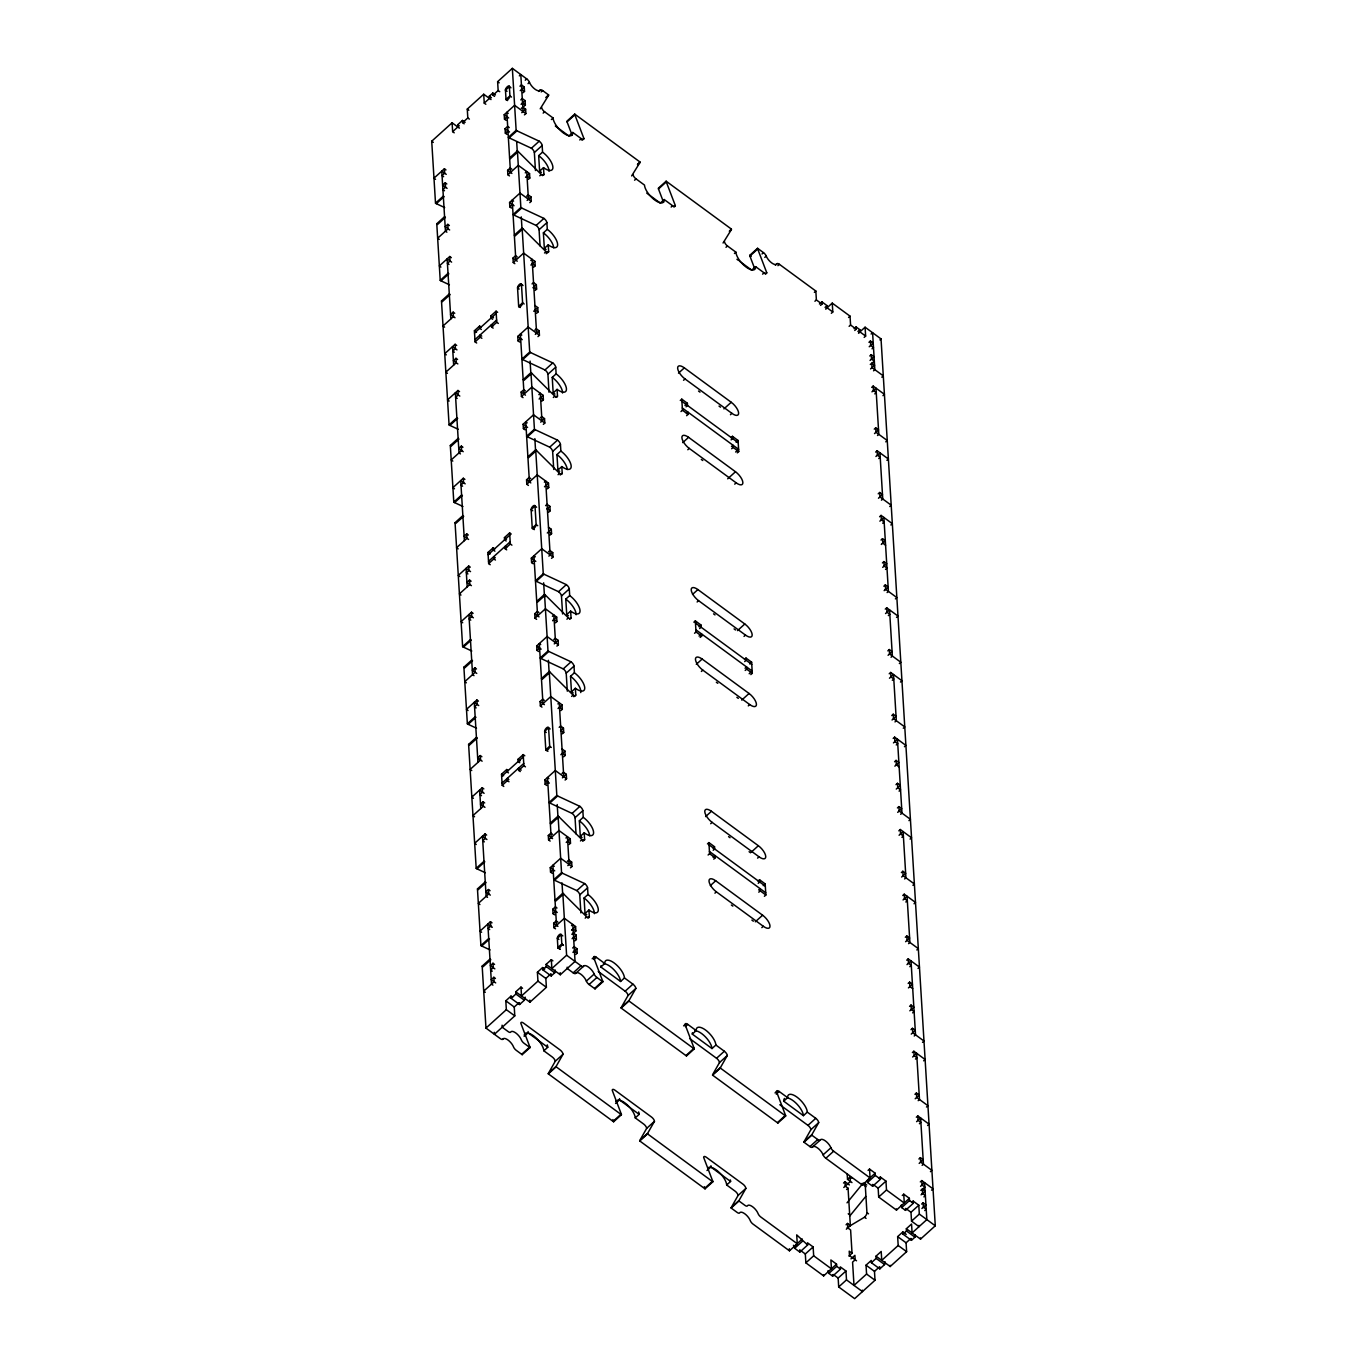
<?xml version="1.0" encoding="UTF-8"?>
<svg xmlns="http://www.w3.org/2000/svg" width="1367" height="1367" viewBox="0 0 1367 1367"><rect width="100%" height="100%" fill="white"/><g stroke="black" fill="none" stroke-linecap="round" stroke-linejoin="round"><path stroke-width="1.5" d="M540.221 108.83L548.509 95.485L546.082 97.689M631.639 175.933L639.927 162.57L637.5 164.775M723.058 243.018L731.345 229.673L729.397 231.433M563.05 1054.23L555.241 1061.288L548.406 1073.317L556.215 1066.26L563.05 1054.23A3.828 1.555 47.9 0 0 560.094 1049.959L523.51 1023.097A3.828 1.555 47.9 0 0 520.827 1023.251L529.849 1046.917A3.845 1.555 47.9 0 1 530.003 1047.635L522.194 1054.692L516.265 1050.334A3.828 1.555 47.9 0 1 513.514 1046.9A7.672 3.11 47.9 0 0 508.028 1040.048A7.672 3.11 47.9 0 0 502.902 1039.108M635.877 988.426L628.068 995.484L621.233 1007.513L629.042 1000.456L635.877 988.426A3.828 1.555 47.9 0 0 632.921 984.155L624.48 977.952A13.414 5.434 47.9 0 0 614.159 962.966A13.414 5.434 47.9 0 0 604.778 963.496L600.882 967.016L620.584 981.472L624.48 977.952M654.468 1121.316L646.659 1128.373L639.824 1140.403L647.633 1133.346L654.468 1121.316A3.828 1.555 47.9 0 0 651.512 1117.044L614.928 1090.182A3.828 1.555 47.9 0 0 612.245 1090.336L621.267 1114.002A3.845 1.555 47.9 0 1 621.421 1114.72L613.612 1121.777L548.321 1073.864A3.828 1.555 47.9 0 1 548.338 1073.522M727.295 1055.512L719.486 1062.569L712.651 1074.599L720.46 1067.542L727.295 1055.512A3.828 1.555 47.9 0 0 724.339 1051.24L715.898 1045.037A13.414 5.434 47.9 0 0 705.577 1030.052A13.414 5.434 47.9 0 0 696.196 1030.581L692.3 1034.101L712.002 1048.557L715.898 1045.037M745.886 1188.419L738.077 1195.459L731.242 1207.488L739.051 1200.431L745.886 1188.419A3.828 1.555 47.9 0 0 742.93 1184.13L706.346 1157.285A3.828 1.555 47.9 0 0 703.663 1157.439L712.685 1181.088A3.845 1.555 47.9 0 1 712.839 1181.806L705.03 1188.863L639.739 1140.949A3.828 1.555 47.9 0 1 639.756 1140.608M818.713 1122.597L810.904 1129.655L804.069 1141.684L811.878 1134.627L818.713 1122.597A3.828 1.555 47.9 0 0 815.757 1118.326L807.316 1112.123A13.414 5.434 47.9 0 0 796.995 1097.137A13.414 5.434 47.9 0 0 787.614 1097.667L783.718 1101.187L803.42 1115.66L807.316 1112.123M847.027 1202.84L862.44 1183.976A3.828 1.589 -53.7 0 1 865.174 1183.839L866.763 1185.001M849.591 1216.1A3.828 1.589 -53.7 0 0 850.325 1215.331L865.738 1196.467M444.668 207.562L436.312 203.666A3.845 1.555 47.9 0 1 435.509 203.17L431.716 141.211L452.101 122.791L458.423 127.439M469.394 119.117L467.804 117.955L467.275 109.087L483.713 94.238L491.026 99.569M499.741 91.692L498.152 90.53L497.622 81.661L512.352 68.35L526.739 78.91A3.845 1.555 47.9 0 1 529.473 82.328A7.672 3.11 47.9 0 0 534.975 89.18A7.672 3.11 47.9 0 0 540.102 90.119A3.828 1.555 47.9 0 1 542.648 90.581L548.594 94.938A3.845 1.555 47.9 0 1 548.577 95.28M459.432 128.122L457.842 126.96L457.706 124.739L462.473 120.433L465.122 122.381M485.832 104.268L484.243 103.106L489.454 98.407L489.318 96.186L492.821 93.024L495.452 94.955M454.22 132.821L452.648 131.659L457.842 126.96M464.199 123.816L462.61 122.654L467.804 117.955M494.546 96.391L492.957 95.229L498.152 90.53M519.34 75.868L520.793 74.553L523.065 111.496M505.465 90.188L509.361 86.651M525.27 80.226L526.739 78.91M519.973 86.206L521.425 84.891L524.245 86.958L524.518 91.401L523.048 92.717M520.246 90.649L524.245 86.958M528.021 83.643L529.473 82.328M445.967 169.918L444.395 168.756L433.988 178.154L435.56 179.316M506.063 120.296L504.491 119.134L504.218 114.708L514.624 105.31L525.868 113.564L524.415 114.879M520.81 99.894L522.262 98.561L525.082 100.628L525.355 105.071L523.886 106.387M504.491 119.134L507.089 116.793M521.083 104.319L525.082 100.628M538.632 91.435L540.102 90.119M521.323 108.386L522.792 107.07L525.612 109.138L525.868 113.564M541.195 91.914L542.648 90.581M521.767 112.675L525.612 109.138M446.821 183.964L445.249 182.802L442.652 185.143L447.094 188.39M506.918 134.342L505.346 133.18L505.072 128.754L507.67 126.396L509.259 127.558M505.346 133.18L507.943 130.839M546.151 97.142L548.594 94.938M435.509 203.17L443.318 196.13A3.845 1.555 47.9 0 0 444.121 196.626L436.312 203.666M512.352 68.35L516.145 130.326L508.336 137.366A3.828 1.555 47.9 0 0 509.139 137.862L531.404 148.251A3.828 1.555 47.9 0 1 534.36 152.523L535.454 170.533M509.139 137.862L516.948 130.822L539.213 141.194A3.828 1.555 47.9 0 1 542.169 145.483L542.562 152.13A13.414 5.434 47.9 0 1 552.9 167.116A13.414 5.434 47.9 0 1 543.519 167.645L539.623 171.165A13.414 5.434 47.9 0 0 541.4 172.362M543.16 113.119L544.63 111.804L553.071 117.989A13.414 5.434 47.9 0 0 563.392 132.975A13.414 5.434 47.9 0 0 572.773 132.445L581.214 138.648A3.828 1.555 47.9 0 0 583.897 138.494L574.875 114.828A3.828 1.555 47.9 0 1 574.721 114.11L566.912 121.167A3.828 1.555 47.9 0 0 567.066 121.885L572.141 135.196M551.362 119.527L553.071 117.989M436.774 223.761L444.565 216.704A3.828 1.555 47.9 0 1 445.386 217.387L437.577 224.444A3.828 1.555 47.9 0 0 436.774 223.761L440.225 280.372A3.845 1.555 47.9 0 0 441.028 280.867L449.384 284.763M518.213 151.583A3.845 1.555 47.9 0 0 517.409 150.9L509.601 157.957A3.845 1.555 47.9 0 1 510.421 158.64L518.213 151.583L541.247 174.446A3.828 1.555 47.9 0 0 543.929 174.292L543.519 167.645M531.404 148.251L539.213 141.194M449.367 225.538L447.795 224.376L445.181 226.717L449.64 229.964M509.464 175.916L507.892 174.754L507.618 170.328L510.216 167.97L511.805 169.132M507.892 174.754L518.298 165.356L529.542 173.609L529.815 178.052L528.363 179.367M567.066 121.885L574.875 114.828M534.36 152.523L542.169 145.483M539.623 171.165L538.666 155.65L542.562 152.13M525.27 172.874L526.739 171.541L528.431 199.257M572.773 132.445L568.877 135.982L555.327 126.037M525.543 177.3L529.542 173.609M451.332 257.68L449.76 256.518L439.354 265.916L440.926 267.078M511.429 208.057L509.857 206.895L509.583 202.47L519.99 193.072L531.25 201.325L529.781 202.658M539.777 175.779L541.247 174.446M579.745 139.964L581.214 138.648M542.46 175.625L543.929 174.292M581.949 140.254L583.897 138.494M509.857 206.895L512.454 204.554M526.688 196.147L528.158 194.832L530.977 196.899L531.25 201.325M527.132 200.436L530.977 196.899M440.225 280.372L448.034 273.332A3.845 1.555 47.9 0 0 448.837 273.827L441.028 280.867M517.409 150.9L520.861 207.511L513.069 214.568A3.828 1.555 47.9 0 0 513.872 215.063L536.137 225.435A3.828 1.555 47.9 0 1 539.076 229.724L540.068 245.94M513.872 215.063L521.664 208.023L543.929 218.395A3.828 1.555 47.9 0 1 546.885 222.667L547.296 229.331A13.414 5.434 47.9 0 1 557.616 244.317A13.414 5.434 47.9 0 1 548.235 244.847L544.339 248.367A13.414 5.434 47.9 0 0 546.117 249.563M441.49 300.962L449.299 293.905A3.828 1.555 47.9 0 1 450.102 294.589L442.31 301.646A3.828 1.555 47.9 0 0 441.49 300.962L449.077 424.898A3.845 1.555 47.9 0 0 449.88 425.393L458.218 429.289M522.946 228.785A3.845 1.555 47.9 0 0 522.126 228.101L514.317 235.158A3.845 1.555 47.9 0 1 515.137 235.842L522.946 228.785L545.963 251.648A3.828 1.555 47.9 0 0 548.645 251.494L548.235 244.847M536.137 225.435L543.929 218.395M539.076 229.724L546.885 222.667M454.733 313.299L453.16 312.137L450.546 314.495L455.006 317.742M514.829 263.677L513.257 262.515L512.984 258.09L515.581 255.732L517.17 256.893M544.339 248.367L543.383 232.851L547.296 229.331M513.257 262.515L523.664 253.117L534.907 261.387L535.18 265.813L533.728 267.129M530.806 260.482L532.105 259.32L536.616 333.223M637.569 164.228L640.012 162.024L574.721 114.11M530.909 265.078L534.907 261.387M544.51 252.98L545.963 251.648M546.202 253.698L548.645 251.494M634.578 180.205L636.048 178.889L644.489 185.075A13.414 5.434 47.9 0 0 654.81 200.078A13.414 5.434 47.9 0 0 664.191 199.531L672.632 205.734A3.828 1.555 47.9 0 0 675.315 205.58L666.293 181.931A3.828 1.555 47.9 0 1 666.139 181.196L658.33 188.253A3.828 1.555 47.9 0 0 658.484 188.971L663.559 202.282M456.698 345.458L455.126 344.296L444.719 353.694L446.308 354.856M476.673 343.014L475.084 341.853L474.4 330.763L479.612 326.064L481.184 327.226M492.598 319.263L491.009 318.101L490.873 315.88L496.084 311.18L497.656 312.342M474.554 332.967L496.238 313.385M532.053 283.909L533.523 282.593L536.342 284.661L536.616 289.103L535.146 290.419M474.964 339.614L496.648 320.032M532.925 287.754L536.342 284.661M457.569 359.487L455.98 358.325L453.383 360.683L457.842 363.93M475.084 341.853L480.278 337.153L480.142 334.932L481.731 336.094M493.145 328.131L491.556 326.969L496.751 322.27L496.084 311.18M658.484 188.971L666.293 181.931M533.728 311.266L537.744 307.575L534.924 305.507M536.548 313.333L538.017 312.001L537.744 307.575M664.191 199.531L660.295 203.068L646.745 193.123M459.534 391.645L457.945 390.484L447.539 399.882L449.128 401.044M519.631 342.023L518.042 340.861L517.768 336.419L528.175 327.021L539.435 335.291L537.966 336.607M518.042 340.861L520.639 338.503M534.89 330.113L536.342 328.781L539.162 330.848L539.435 335.291M671.163 207.049L672.632 205.734M673.846 206.913L675.315 205.58M535.317 334.402L539.162 330.848M449.077 424.898L456.868 417.841A3.845 1.555 47.9 0 0 457.672 418.353L449.88 425.393M522.126 228.101L529.712 352.037L521.904 359.094A3.828 1.555 47.9 0 0 522.707 359.589L544.972 369.961A3.828 1.555 47.9 0 1 547.928 374.25L549.021 392.261M522.707 359.589L530.516 352.532L552.781 362.921A3.828 1.555 47.9 0 1 555.72 367.193L556.13 373.857A13.414 5.434 47.9 0 1 566.451 388.843A13.414 5.434 47.9 0 1 557.087 389.373L553.174 392.893A13.414 5.434 47.9 0 0 554.968 394.089M450.324 445.488L458.133 438.431A3.828 1.555 47.9 0 1 458.953 439.115L451.144 446.172A3.828 1.555 47.9 0 0 450.324 445.488L453.793 502.099A3.845 1.555 47.9 0 0 454.596 502.595L462.952 506.491M531.78 373.311A3.845 1.555 47.9 0 0 530.96 372.627L523.168 379.684A3.845 1.555 47.9 0 1 523.971 380.368L531.78 373.311L554.814 396.174A3.828 1.555 47.9 0 0 557.48 396.02L557.087 389.373M544.972 369.961L552.781 362.921M462.935 447.265L461.345 446.103L458.748 448.444L463.208 451.691M523.031 397.643L521.442 396.481L521.169 392.039L523.783 389.698L525.355 390.859M521.442 396.481L531.848 387.083L543.109 395.336L543.383 399.779L541.913 401.095M547.928 374.25L555.72 367.193M553.174 392.893L552.234 377.377L556.13 373.857M538.837 394.602L540.29 393.269L541.981 420.985M539.111 399.027L543.109 395.336M729.482 230.886L731.43 229.109L666.139 181.196M464.9 479.407L463.31 478.245L452.904 487.643L454.493 488.805M524.996 429.785L523.407 428.623L523.134 424.197L533.54 414.799L544.801 423.052L543.348 424.368M553.345 397.489L554.814 396.174M556.027 397.353L557.48 396.02M523.407 428.623L526.022 426.282M725.997 247.29L727.466 245.975L735.907 252.177A13.414 5.434 47.9 0 0 746.228 267.163A13.414 5.434 47.9 0 0 755.609 266.633L764.05 272.819A3.828 1.555 47.9 0 0 766.733 272.665L757.711 249.016A3.828 1.555 47.9 0 1 757.557 248.298L749.748 255.339A3.828 1.555 47.9 0 0 749.902 256.056L754.413 267.898M540.255 417.875L541.725 416.559L544.527 418.61L544.801 423.052M540.683 422.164L544.527 418.61M453.793 502.099L461.602 495.042A3.845 1.555 47.9 0 0 462.405 495.538L454.596 502.595M530.96 372.627L534.429 429.238L526.62 436.295A3.828 1.555 47.9 0 0 527.423 436.791L549.688 447.163A3.828 1.555 47.9 0 1 552.644 451.452L553.738 469.462M527.423 436.791L535.232 429.734L557.497 440.123A3.828 1.555 47.9 0 1 560.453 444.395L560.846 451.042A13.414 5.434 47.9 0 1 571.184 466.044A13.414 5.434 47.9 0 1 561.803 466.574L557.907 470.094A13.414 5.434 47.9 0 0 559.684 471.273M734.438 253.493L735.907 252.177M455.057 522.672L462.849 515.632A3.828 1.555 47.9 0 1 463.669 516.316L455.86 523.356A3.828 1.555 47.9 0 0 455.057 522.672L462.627 646.625A3.845 1.555 47.9 0 0 463.43 647.121L471.786 651.017M536.496 450.512A3.845 1.555 47.9 0 0 535.693 449.828L527.884 456.868A3.845 1.555 47.9 0 1 528.704 457.552L536.496 450.512L559.53 473.375A3.828 1.555 47.9 0 0 562.213 473.221L561.803 466.574M749.902 256.056L757.711 249.016M762.034 253.972L763.487 252.639A3.845 1.555 47.9 0 1 766.238 256.073A7.672 3.11 47.9 0 0 771.723 262.925A7.672 3.11 47.9 0 0 776.849 263.865A3.828 1.555 47.9 0 1 779.412 264.327L815.843 291.051L816.372 299.937L822.011 304.055L820.542 305.388M549.688 447.163L557.497 440.123M764.768 257.389L766.238 256.073M751.953 269.931L755.609 266.633M552.644 451.452L560.453 444.395M468.3 535.027L466.711 533.865L464.114 536.206L468.573 539.452M528.397 485.405L526.808 484.243L526.551 479.8L529.149 477.459L530.721 478.621M557.907 470.094L556.95 454.579L560.846 451.042M526.808 484.243L537.214 474.845L548.475 483.098L548.748 487.541L547.278 488.856M762.581 274.152L764.05 272.819M765.264 273.998L766.733 272.665M775.379 265.181L776.849 263.865M777.943 265.659L779.412 264.327M544.356 482.209L545.655 481.03L550.183 554.951M544.476 486.789L548.475 483.098M558.061 474.691L559.53 473.375M560.265 474.981L562.213 473.221M678.493 373.14L684.337 367.86L731.242 402.274A9.586 3.879 47.9 0 1 738.624 412.988A9.586 3.879 47.9 0 1 731.926 413.364L730.456 414.697M470.265 567.168L468.676 566.006L458.287 575.404L459.859 576.566M490.223 564.742L488.651 563.58L487.968 552.49L493.162 547.791L494.751 548.953M506.166 540.99L504.577 539.828L504.44 537.607L509.635 532.908L511.224 534.07M488.122 554.694L509.788 535.112M683.551 380.265L685.021 378.949L731.926 413.364M545.621 505.636L547.09 504.32L549.893 506.388L550.166 510.814L548.714 512.147M488.532 561.341L510.199 541.759M546.971 509.02L549.893 506.388M471.119 581.214L469.547 580.052L466.933 582.41L471.393 585.657M488.651 563.58L493.846 558.881L493.709 556.659L495.298 557.821M506.696 549.859L505.124 548.697L510.318 543.998L509.635 532.908M680.305 400.48L681.774 399.147L687.396 403.282L687.533 405.503L686.08 406.819M684.97 405.486L687.396 403.282M680.988 411.57L682.458 410.237L681.774 399.147M547.296 532.993L551.294 529.302L548.492 527.235M814.373 292.384L815.843 291.051M550.115 535.044L551.567 533.728L551.294 529.302M686.49 413.483L687.943 412.15L688.079 414.372L686.61 415.688M814.92 301.253L816.372 299.937M473.085 613.356L471.512 612.211L461.106 621.609L462.695 622.771M533.181 563.751L531.609 562.589L531.336 558.146L541.742 548.748L553.003 557.001L551.533 558.334M531.609 562.589L534.207 560.231M819.431 304.038L821.875 301.834L827.035 305.627L827.172 307.848L832.793 311.984L831.324 313.299M548.44 551.824L549.91 550.508L552.729 552.576L553.003 557.001M548.885 556.113L552.729 552.576M825.087 307.387L827.035 305.627M826.403 308.395L832.247 303.115L850.035 316.153L850.582 325.021L856.203 329.157L854.751 330.472M825.702 309.164L827.172 307.848M682.731 442.618L688.592 437.337L735.497 471.752A9.586 3.879 47.9 0 1 742.862 482.466A9.586 3.879 47.9 0 1 736.181 482.841L734.711 484.157M723.929 408.887L731.242 402.274M462.627 646.625L470.436 639.568A3.845 1.555 47.9 0 0 471.239 640.064L463.43 647.121M535.693 449.828L543.263 573.764L535.471 580.821A3.828 1.555 47.9 0 0 536.274 581.317L558.539 591.689A3.828 1.555 47.9 0 1 561.478 595.978L562.589 613.988M536.274 581.317L544.066 574.26L566.331 584.632A3.828 1.555 47.9 0 1 569.287 588.921L569.697 595.568A13.414 5.434 47.9 0 1 580.018 610.553A13.414 5.434 47.9 0 1 570.637 611.1L566.741 614.62A13.414 5.434 47.9 0 0 568.518 615.799M687.806 449.743L689.276 448.427L736.181 482.841M848.565 317.486L850.035 316.153M463.891 667.199L471.7 660.158A3.828 1.555 47.9 0 1 472.504 660.842L464.712 667.882A3.828 1.555 47.9 0 0 463.891 667.199L467.36 723.827A3.845 1.555 47.9 0 0 468.163 724.322L476.502 728.201M545.348 595.038A3.845 1.555 47.9 0 0 544.527 594.355L536.718 601.395A3.845 1.555 47.9 0 1 537.539 602.078L545.348 595.038L568.364 617.901A3.828 1.555 47.9 0 0 571.047 617.747L570.637 611.1M849.112 326.354L850.582 325.021M558.539 591.689L566.331 584.632M476.485 668.976L474.913 667.814L472.316 670.172L476.758 673.418M536.599 619.354L535.01 618.192L534.736 613.766L537.334 611.408L538.923 612.57M730.969 437.645L732.439 436.329L738.06 440.464L738.744 451.554L737.274 452.87M731.106 439.866L732.575 438.551L732.439 436.329M854.119 328.695L856.067 326.935L859.86 329.72L859.997 331.942L865.636 336.077L864.166 337.393M535.01 618.192L545.416 608.793L556.677 617.064L556.933 621.489L555.48 622.822M561.478 595.978L569.287 588.921M857.912 331.48L859.86 329.72M736.112 442.225L738.06 440.464M731.516 446.513L732.968 445.198L733.105 447.419L738.744 451.554M859.228 332.489L865.089 327.209L881.032 338.913L935.284 1225.789L920.538 1239.117L906.355 1228.745L911.55 1224.046L912.097 1232.914L926.843 1219.603L924.57 1182.643L920.572 1186.334M858.544 333.258L859.997 331.942M731.653 448.735L733.105 447.419M566.741 614.62L565.784 599.105L569.697 595.568M552.388 616.312L553.857 614.996L555.549 642.712L554.25 643.891M735.634 452.016L738.607 449.333L682.321 408.015M553.259 620.14L556.677 617.064M552.661 620.755L554.131 619.422L556.933 621.489M871.121 334.026L872.59 332.711L874.846 369.671L873.547 370.833M868.951 342.314L870.403 340.998L873.223 343.066L869.224 346.757M478.467 701.134L476.878 699.972L466.472 709.37L468.061 710.532M538.564 651.512L536.975 650.35L536.701 645.908L547.108 636.509L558.368 644.78L556.899 646.095M566.912 619.217L568.364 617.901M569.578 619.063L571.047 617.747M879.938 339.905L881.032 338.913M536.975 650.35L539.572 647.992M727.688 478.809L735.497 471.752M872.026 348.807L873.496 347.491L870.676 345.424L870.403 340.998M553.823 639.602L555.275 638.269L558.095 640.337L558.368 644.78M869.788 355.984L871.24 354.668L874.06 356.736L870.061 360.427M555.173 642.986L558.095 640.337M467.36 723.827L475.152 716.769A3.845 1.555 47.9 0 0 475.955 717.265L468.163 724.322M544.527 594.355L547.996 650.965L540.187 658.005A3.828 1.555 47.9 0 0 540.99 658.518L563.255 668.89A3.828 1.555 47.9 0 1 566.211 673.162L567.305 691.189M540.99 658.518L548.799 651.461L571.064 661.833A3.828 1.555 47.9 0 1 574.003 666.122L574.413 672.769A13.414 5.434 47.9 0 1 584.734 687.755A13.414 5.434 47.9 0 1 575.37 688.284L571.457 691.822A13.414 5.434 47.9 0 0 573.251 693.001M870.301 364.493L871.77 363.161L874.572 365.228L870.574 368.919M872.864 362.494L874.333 361.161L871.514 359.094L871.24 354.668M468.608 744.4L476.417 737.343A3.828 1.555 47.9 0 1 477.237 738.026L469.428 745.083A3.828 1.555 47.9 0 0 468.608 744.4L476.194 868.335A3.845 1.555 47.9 0 0 476.998 868.848L485.336 872.727M550.064 672.222A3.845 1.555 47.9 0 0 549.244 671.539L541.452 678.596A3.845 1.555 47.9 0 1 542.255 679.279L550.064 672.222L573.098 695.102A3.828 1.555 47.9 0 0 575.763 694.949L575.37 688.284M881.835 377.189L883.287 375.857L872.043 367.603L871.77 363.161M871.702 387.391L873.171 386.075L884.432 394.345L882.962 395.661M563.255 668.89L571.064 661.833M871.975 391.833L875.974 388.143L878.81 434.33L877.511 435.509M874.795 393.901L876.247 392.568L873.445 390.518L873.171 386.075M566.211 673.162L574.003 666.122M481.868 756.737L480.278 755.575L477.681 757.933L482.124 761.18M541.964 707.132L540.375 705.97L540.102 701.527L542.699 699.186L544.288 700.348M571.457 691.822L570.517 676.289L574.413 672.769M540.375 705.97L550.781 696.555L562.042 704.825L562.315 709.251L560.846 710.584M557.924 703.937L559.223 702.758L563.751 776.661M558.026 708.516L562.042 704.825M571.628 696.418L573.098 695.102M573.815 696.709L575.763 694.949M874.265 429.153L875.717 427.837L878.537 429.904L874.521 433.595M692.539 594.423L697.905 589.587L744.81 624.001A9.586 3.879 47.9 0 1 752.175 634.715A9.586 3.879 47.9 0 1 745.493 635.091L744.024 636.407M483.833 788.896L482.243 787.734L471.837 797.132L473.426 798.294M503.791 786.452L502.202 785.29L501.518 774.218L506.73 769.518L508.319 770.68M519.716 762.701L518.144 761.539L518.008 759.334L523.202 754.618L524.791 755.78M501.689 776.405L523.356 756.822M697.119 601.993L698.571 600.66L745.493 635.091M559.188 727.364L560.641 726.048L563.46 728.098L563.734 732.541L562.264 733.857M502.082 783.069L523.766 763.47M560.538 730.747L563.46 728.098M484.687 802.942L483.098 801.78L480.5 804.121L484.96 807.367M502.202 785.29L507.413 780.591L507.277 778.387L508.849 779.549M520.263 771.569L518.674 770.407L523.886 765.708L523.202 754.618M885.782 441.849L887.251 440.533L875.991 432.262L875.717 427.837M875.666 452.067L877.118 450.751L888.379 459.004L886.91 460.32M875.922 456.493L879.938 452.802L882.757 499.006L881.442 500.185M693.872 622.19L695.342 620.874L700.963 625.009L701.1 627.231L699.631 628.547M878.742 458.56L880.211 457.244L877.392 455.177L877.118 450.751M699.015 626.769L700.963 625.009M694.556 633.28L696.008 631.964L695.342 620.874M560.863 754.704L564.861 751.013L562.042 748.945M563.665 756.771L565.135 755.455L564.861 751.013M699.067 636.082L701.51 633.878L701.647 636.099L700.177 637.415M486.652 835.083L485.063 833.921L474.657 843.319L476.246 844.481M546.749 785.461L545.16 784.299L544.903 779.873L555.292 770.475L566.553 778.729L565.101 780.061M545.16 784.299L547.774 781.958M562.008 773.551L563.477 772.235L566.28 774.303L566.553 778.729M562.435 777.84L566.28 774.303M878.212 493.829L879.682 492.496L882.484 494.564L879.562 497.212M878.485 498.254L879.955 496.939L879.682 492.496M696.299 664.345L702.142 659.048L749.065 693.479A9.586 3.879 47.9 0 1 756.429 704.176A9.586 3.879 47.9 0 1 749.731 704.569L748.279 705.885M737.497 630.614L744.81 624.001M476.194 868.335L484.003 861.295A3.845 1.555 47.9 0 0 484.789 861.791L476.998 868.848M549.244 671.539L556.83 795.491L549.021 802.532A3.828 1.555 47.9 0 0 549.824 803.027L572.09 813.416A3.828 1.555 47.9 0 1 575.046 817.688L576.037 833.904M549.824 803.027L557.633 795.987L579.898 806.359A3.828 1.555 47.9 0 1 582.838 810.648L583.248 817.295A13.414 5.434 47.9 0 1 593.586 832.281A13.414 5.434 47.9 0 1 584.205 832.811L580.309 836.348A13.414 5.434 47.9 0 0 582.086 837.527M701.374 671.47L702.826 670.138L749.731 704.569M889.746 506.525L891.199 505.192L879.955 496.939M879.613 516.743L881.083 515.41L892.343 523.681L890.874 524.996M879.887 521.169L883.885 517.478L888.413 591.381L887.115 592.56M477.459 888.926L485.251 881.869A3.828 1.555 47.9 0 1 486.071 882.552L478.262 889.609A3.828 1.555 47.9 0 0 477.459 888.926L480.911 945.537A3.845 1.555 47.9 0 0 481.714 946.032L490.07 949.928M558.898 816.748A3.845 1.555 47.9 0 0 558.095 816.065L550.286 823.122A3.845 1.555 47.9 0 1 551.089 823.805L558.898 816.748L581.932 839.611A3.828 1.555 47.9 0 0 584.615 839.475L584.205 832.811M882.706 523.236L884.159 521.921L881.356 519.853L881.083 515.41M572.09 813.416L579.898 806.359M490.052 890.703L488.463 889.541L485.866 891.882L490.326 895.129M550.149 841.081L548.577 839.919L548.304 835.493L550.901 833.135L552.49 834.297M744.537 659.372L745.989 658.057L751.628 662.175L752.294 673.265L750.842 674.597M744.673 661.594L746.126 660.261L745.989 658.057M548.577 839.919L558.966 830.521L570.227 838.774L570.5 843.217L569.031 844.533M881.032 540.016L882.501 538.701L885.32 540.768L882.381 543.4M575.046 817.688L582.838 810.648M881.305 544.459L882.774 543.126L882.501 538.701M745.066 668.241L746.536 666.925L746.672 669.147L752.294 673.265M749.68 663.952L751.628 662.175M745.203 670.462L746.672 669.147M580.309 836.348L579.352 820.815L583.248 817.295M565.955 838.039L567.425 836.724L569.116 864.44M749.184 673.743L752.158 671.043L695.871 629.743M566.228 842.465L570.227 838.774M882.433 562.931L883.902 561.598L886.722 563.665L882.706 567.356M492.017 922.845L490.445 921.683L480.039 931.098L481.611 932.26M552.114 873.24L550.542 872.078L550.269 867.635L560.675 858.237L571.919 866.49L570.466 867.823M580.462 840.944L581.932 839.611M582.65 841.235L584.615 839.475M490.445 921.683L490.702 926.125L488.104 928.466L489.694 929.628M550.542 872.078L553.139 869.72M885.526 569.424L886.995 568.108L884.176 566.041L883.902 561.598M741.734 700.092L749.065 693.479M567.373 861.313L568.843 859.997L571.662 862.064L571.919 866.49M567.818 865.601L571.662 862.064M480.911 945.537L488.72 938.497A3.845 1.555 47.9 0 0 489.523 938.992L481.714 946.032M558.095 816.065L561.547 872.693L553.755 879.733A3.828 1.555 47.9 0 0 554.541 880.228L576.823 890.618A3.828 1.555 47.9 0 1 579.762 894.889L580.872 912.9M554.541 880.228L562.35 873.188L584.615 883.56A3.828 1.555 47.9 0 1 587.571 887.849L587.981 894.496A13.414 5.434 47.9 0 1 598.302 909.482A13.414 5.434 47.9 0 1 588.921 910.012L585.025 913.532A13.414 5.434 47.9 0 0 586.802 914.728M883.868 586.204L885.32 584.888L888.14 586.956L885.218 589.604M884.141 590.647L885.594 589.314L885.32 584.888M482.175 966.127L489.984 959.07A3.828 1.555 47.9 0 1 490.787 959.754L482.978 966.811A3.828 1.555 47.9 0 0 482.175 966.127L485.968 1028.087L500.339 1038.647A3.845 1.555 47.9 0 0 502.902 1039.108M563.614 893.95A3.845 1.555 47.9 0 0 562.811 893.266L555.002 900.323A3.845 1.555 47.9 0 1 555.822 901.007L563.614 893.95L586.648 916.813A3.828 1.555 47.9 0 0 589.331 916.659L588.921 910.012M895.385 598.9L896.855 597.584L885.594 589.314M494.564 964.418L492.974 963.257L490.377 965.615L494.837 968.861M554.66 914.813L553.071 913.652L552.815 909.209L555.412 906.851L556.984 908.013M885.269 609.118L886.722 607.802L897.982 616.056L896.53 617.388M576.823 890.618L584.615 883.56M553.071 913.652L555.685 911.293L557.258 912.455M885.543 613.561L889.541 609.87L892.361 656.057L891.062 657.237M888.345 615.611L889.814 614.296L886.995 612.228L886.722 607.802M579.762 894.889L587.571 887.849M495.418 978.464L493.846 977.302L491.231 979.661L495.691 982.907M555.515 928.842L553.943 927.68L553.669 923.255L556.266 920.897L557.856 922.059M585.025 913.532L584.068 898.016L587.981 894.496M553.943 927.68L564.349 918.282L575.592 926.553L575.866 930.978L574.413 932.311M571.491 925.664L572.79 924.485L575.046 961.428L560.299 974.756L546.117 964.384L551.311 959.685L552.9 960.847M572.192 929.628L575.592 926.553M571.594 930.243L573.063 928.911L575.866 930.978M585.196 918.146L586.648 916.813M587.861 917.992L589.331 916.659M571.833 934.31L573.303 932.977L576.122 935.045L576.396 939.488L574.926 940.804M887.815 650.88L889.285 649.547L892.104 651.615L888.089 655.306M705.611 816.595L711.455 811.297L758.36 845.729A9.586 3.879 47.9 0 1 765.742 856.425A9.586 3.879 47.9 0 1 759.044 856.819L757.591 858.134M572.107 938.736L576.122 935.045M494.29 1032.256L494.41 1034.289L514.778 1015.886L506.337 1009.683L505.807 1000.815L511.002 996.116L512.591 997.278M511.002 996.116L511.138 998.337L519.58 1004.523L524.347 1000.217L515.906 994.031L515.769 991.81L520.981 987.111L522.553 988.273M515.769 991.81L529.952 1002.165L546.39 987.316L537.949 981.13L537.402 972.262L542.614 967.563L544.715 969.1M511.138 998.337L515.906 994.031M555.207 969.989L554.694 972.808L551.191 975.97L542.75 969.767L546.253 966.606L546.117 964.384M572.67 947.98L574.14 946.648L576.959 948.715L577.233 953.158L575.763 954.474M710.686 823.72L712.139 822.387L759.044 856.819M485.968 1028.087L506.337 1009.683M537.949 981.13L521.51 995.979L520.981 987.111M562.811 893.266L566.604 955.243L551.858 968.554L551.311 959.685M573.542 951.808L576.959 948.715M572.944 952.406L574.413 951.09L577.233 953.158M514.778 1015.886L514.248 1007.018L519.118 1002.609M525.184 997.124L524.347 1000.217M546.39 987.316L545.843 978.447L550.73 974.039M899.349 663.576L900.819 662.243L889.558 653.99L889.285 649.547M889.216 673.794L890.686 672.461L901.947 680.732L900.477 682.048M889.49 678.22L893.505 674.529L896.325 720.717L895.009 721.913M707.44 843.917L708.892 842.602L714.531 846.737L714.668 848.941L713.198 850.274M892.309 680.288L893.762 678.972L890.959 676.904L890.686 672.461M573.183 972.843L580.975 965.786A3.845 1.555 47.9 0 0 583.538 966.264A7.672 3.11 47.9 0 1 588.664 967.204A7.672 3.11 47.9 0 1 594.149 974.056A3.828 1.555 47.9 0 0 596.901 977.473L602.83 981.831L595.038 988.888L589.092 984.53A3.828 1.555 47.9 0 1 586.358 981.096A7.672 3.11 47.9 0 0 580.872 974.244A7.672 3.11 47.9 0 0 575.746 973.304A3.845 1.555 47.9 0 1 573.183 972.843L567.237 968.485L567.168 967.187M713.061 848.053L714.531 846.737M575.746 973.304L583.538 966.264M592.201 958.78L593.654 957.447A3.828 1.555 47.9 0 1 596.337 957.293L604.778 963.496M708.106 855.007L709.576 853.692L708.892 842.602M593.91 959.497L596.337 957.293M713.113 857.365L715.061 855.605L715.197 857.81L713.745 859.142M524.142 1036.357L528.055 1032.82A13.414 5.434 47.9 0 1 528.123 1031.538M586.358 981.096L594.149 974.056M589.092 984.53L596.901 977.473M891.78 715.539L893.232 714.223L896.051 716.291L892.053 719.982M529.849 1046.917L522.04 1053.957A3.845 1.555 47.9 0 1 522.194 1054.692M593.654 957.447L602.676 981.113L594.884 988.153A3.845 1.555 47.9 0 1 595.038 988.888M710.344 885.628L715.71 880.775L762.615 915.207A9.586 3.879 47.9 0 1 769.997 925.903A9.586 3.879 47.9 0 1 763.299 926.279L761.829 927.612M751.047 852.342L758.36 845.729M714.924 893.181L716.393 891.865L763.299 926.279M524.227 1035.058A13.414 5.434 47.9 0 1 534.429 1036.511A13.414 5.434 47.9 0 1 543.844 1050.813L547.757 1047.276A13.414 5.434 47.9 0 0 547.244 1044.866M903.297 728.235L904.766 726.919L893.505 718.666L893.232 714.223M893.181 738.453L894.633 737.138L905.894 745.391L904.441 746.724M893.454 742.896L897.453 739.205L901.981 813.109L900.665 814.288M896.256 744.964L897.726 743.631L894.907 741.563L894.633 737.138M598.216 971.441L625.129 991.195L632.921 984.155M758.087 881.1L759.556 879.767L765.178 883.902L765.862 894.992L764.392 896.308M758.224 883.321L759.693 881.988L759.556 879.767M548.321 1073.864L556.13 1066.807A3.828 1.555 47.9 0 1 556.147 1066.465M696.196 1030.581L687.755 1024.379A3.828 1.555 47.9 0 0 685.072 1024.532L694.094 1048.199A3.845 1.555 47.9 0 1 694.248 1048.916L686.456 1055.973L621.165 1008.06L628.957 1001.003A3.828 1.555 47.9 0 1 628.974 1000.661M894.599 761.744L896.068 760.411L898.871 762.478L894.872 766.169M758.634 889.968L760.103 888.635L760.24 890.857L765.862 894.992M763.23 885.662L765.178 883.902M758.77 892.19L760.24 890.857M896 784.658L897.47 783.325L900.272 785.393L896.274 789.084M899.093 791.151L900.545 789.836L897.743 787.768L897.47 783.325M755.302 921.802L762.615 915.207M897.418 807.931L898.888 806.615L901.707 808.666L897.692 812.357M908.952 820.627L910.422 819.311L899.161 811.041L898.888 806.615M898.82 830.846L900.289 829.513L911.55 837.783L910.08 839.099M683.62 1025.865L685.072 1024.532M685.328 1026.583L687.755 1024.379M899.093 835.271L903.109 831.58L905.928 877.785L904.629 878.947M901.912 837.339L903.382 836.023L900.563 833.955L900.289 829.513M615.56 1103.442L619.473 1099.905A13.414 5.434 47.9 0 1 619.541 1098.624M613.612 1121.777A3.845 1.555 47.9 0 0 613.458 1121.06L621.267 1114.002M694.094 1048.199L686.302 1055.256A3.845 1.555 47.9 0 1 686.456 1055.973M901.383 872.607L902.835 871.275L905.655 873.342L901.656 877.033M646.659 1128.373A3.828 1.555 47.9 0 0 643.703 1124.084L635.262 1117.898L639.175 1114.361A13.414 5.434 47.9 0 0 638.662 1111.952M689.634 1038.544L716.547 1058.28L724.339 1051.24M912.917 885.303L914.369 883.971L903.109 875.717L902.835 871.275M902.784 895.505L904.236 894.189L915.497 902.442L914.045 903.775M903.057 899.947L907.056 896.256L909.892 942.444L908.577 943.64M639.739 1140.949L647.548 1133.892A3.828 1.555 47.9 0 1 647.565 1133.568M787.614 1097.667L779.173 1091.481A3.828 1.555 47.9 0 0 776.507 1091.618L785.512 1115.284A3.845 1.555 47.9 0 1 785.666 1116.002L777.874 1123.059L712.583 1075.146L720.375 1068.088A3.828 1.555 47.9 0 1 720.392 1067.764M905.86 902.015L907.329 900.682L904.51 898.632L904.236 894.189M905.33 937.266L906.799 935.951L909.619 938.018L905.603 941.709M916.864 949.962L918.334 948.647L907.073 940.376L906.799 935.951M906.731 960.181L908.201 958.865L919.461 967.118L917.992 968.434M907.004 964.606L911.02 960.916L915.531 1034.836L914.233 1035.998M909.824 966.674L911.293 965.358L908.474 963.291L908.201 958.865M775.038 1092.951L776.507 1091.618M776.251 1094.113L779.173 1091.481M908.166 983.454L909.619 982.138L912.438 984.206L908.44 987.897M706.978 1170.528L710.891 1167.008A13.414 5.434 47.9 0 1 710.96 1165.709M705.03 1188.863A3.845 1.555 47.9 0 0 704.876 1188.145L712.685 1181.088M785.512 1115.284L777.72 1122.341A3.845 1.555 47.9 0 1 777.874 1123.059M909.568 1006.368L911.02 1005.053L913.839 1007.12L909.841 1010.811M912.643 1012.879L914.113 1011.546L911.293 1009.478L911.02 1005.053M738.077 1195.459A3.828 1.555 47.9 0 0 735.121 1191.187L726.68 1184.984L730.593 1181.464A13.414 5.434 47.9 0 0 730.337 1179.926M910.986 1029.659L912.455 1028.326L915.258 1030.393L911.259 1034.084M779.822 1104.724L807.965 1125.366L815.757 1118.326M793.475 1245.286L794.671 1248.276L799.832 1252.069L807.624 1245.012L796.705 1234.879L797.251 1243.748L789.442 1250.805L753.012 1224.08A3.828 1.555 47.9 0 1 750.278 1220.646A7.672 3.11 47.9 0 0 744.793 1213.793A7.672 3.11 47.9 0 0 739.667 1212.854A3.845 1.555 47.9 0 1 737.103 1212.392L731.157 1208.035L738.966 1200.978A3.828 1.555 47.9 0 1 738.983 1200.653M868.079 1170.408L869.532 1169.075L870.078 1177.944L862.269 1185.001L825.856 1158.276A3.828 1.555 47.9 0 1 823.105 1154.842A7.672 3.11 47.9 0 0 817.62 1147.99A7.672 3.11 47.9 0 0 812.494 1147.05A3.845 1.555 47.9 0 1 809.93 1146.588L804.001 1142.231L811.793 1135.174A3.828 1.555 47.9 0 1 811.81 1134.849M922.52 1042.355L923.972 1041.022L912.729 1032.768L912.455 1028.326M912.387 1052.556L913.857 1051.24L925.1 1059.51L923.648 1060.826M809.93 1146.588L817.739 1139.531A3.845 1.555 47.9 0 0 820.303 1139.993A7.672 3.11 47.9 0 1 825.429 1140.949A7.672 3.11 47.9 0 1 830.914 1147.784A3.828 1.555 47.9 0 0 833.648 1151.219L870.078 1177.944M812.494 1147.05L820.303 1140.01M912.66 1056.999L916.659 1053.308L919.495 1099.495L918.197 1100.674M915.48 1059.066L916.932 1057.733L914.13 1055.683L913.857 1051.24M823.105 1154.842L830.914 1147.784M825.856 1158.276L833.648 1151.219M914.933 1094.318L916.403 1093.002L919.222 1095.07L916.779 1097.274M915.207 1098.76L916.676 1097.428L916.403 1093.002M926.467 1107.014L927.937 1105.698L916.676 1097.428M843.507 1183.036L844.977 1181.72L849.368 1184.95M851.966 1182.592L847.523 1179.345L850.12 1177.004L851.692 1178.166M916.334 1117.232L917.804 1115.916L929.064 1124.17L927.595 1125.502M843.781 1187.479L850.394 1181.43L850.12 1177.004M916.608 1121.675L920.623 1117.984L923.443 1164.171L922.127 1165.35M846.6 1189.529L848.053 1188.213L845.25 1186.146L844.977 1181.72M919.427 1123.725L920.897 1122.41L918.077 1120.342L917.804 1115.916M794.535 1246.072L802.326 1239.015M869.532 1169.075L875.17 1173.211L867.361 1180.268L867.498 1182.472L872.659 1186.266L880.468 1179.208L880.331 1177.004L878.861 1178.32M794.671 1248.276L802.463 1241.236M867.498 1182.472L875.307 1175.432L875.17 1173.211M813.126 1246.926L813.673 1255.795L831.444 1268.849L830.897 1259.981L836.536 1264.116L823.652 1275.907L805.864 1262.852L805.317 1253.983L813.126 1246.926L807.487 1242.808L807.624 1245.012M902.271 1195.493L903.741 1194.177L909.363 1198.312L896.479 1210.103L878.691 1197.048L878.144 1188.179L885.953 1181.122L880.331 1177.004M846.07 1224.798L847.523 1223.465L850.342 1225.533L846.344 1229.223M918.897 1158.994L920.367 1157.661L923.169 1159.729L919.171 1163.42M805.864 1262.852L813.673 1255.795M878.691 1197.048L886.499 1189.991L885.953 1181.122M930.431 1171.69L931.884 1170.357L920.623 1162.104L920.367 1157.661M920.299 1181.908L921.768 1180.575L933.012 1188.846L931.559 1190.161M862.355 1290.14L862.44 1291.593L846.498 1279.888L845.951 1271.02L840.329 1266.901L840.466 1269.106L832.657 1276.163L828.863 1273.378L836.672 1266.338L836.536 1264.116M911.704 1202.413L913.156 1201.097L913.293 1203.302L905.484 1210.359L901.69 1207.574L909.499 1200.534L909.363 1198.312M920.811 1190.401L922.281 1189.085L925.1 1191.153L922.161 1193.784M923.391 1188.401L924.844 1187.086L922.024 1185.018L921.768 1180.575M848.907 1256.068L852.034 1253.249L850.616 1229.975L847.796 1227.908L847.523 1223.465M921.085 1194.843L922.554 1193.511L922.281 1189.085M851.009 1258.87L854.905 1255.333L855.178 1259.776L852.581 1262.117L853.999 1285.407L866.575 1274.044L866.029 1265.176L871.24 1260.477L871.377 1262.698L879.818 1268.884L884.586 1264.578L885.098 1261.775M923.904 1196.894L925.374 1195.578L922.554 1193.511M866.029 1265.176L874.47 1271.378L875.017 1280.247L854.648 1298.65L838.689 1286.945L838.159 1278.077L845.951 1271.02M918.949 1225.362L919.034 1226.643L911.533 1221.141L910.986 1212.273L918.795 1205.216L913.156 1201.097M921.648 1204.071L923.118 1202.755L925.937 1204.823L921.922 1208.513M838.689 1286.945L846.498 1279.888M911.533 1221.141L919.325 1214.084L918.795 1205.216M924.741 1210.581L926.211 1209.248L923.391 1207.181L923.118 1202.755M884.586 1264.578L876.144 1258.392L876.008 1256.17L881.202 1251.471L881.749 1260.34L898.187 1245.491L897.641 1236.622L902.852 1231.923L906.218 1234.401M871.377 1262.698L876.144 1258.392M915.121 1234.657L914.933 1237.169L911.43 1240.33L902.972 1234.128L906.492 1230.966L906.355 1228.745M874.47 1271.378L879.682 1266.679L879.818 1268.884M876.008 1256.17L890.19 1266.525L906.629 1251.676L906.082 1242.808L910.969 1238.399M847.164 1227.532L864.474 1217.245A3.828 1.589 -53.7 0 0 866.934 1212.666L865.174 1183.839M757.557 248.298L763.487 252.639M749.748 255.339L751.252 256.449M521.698 89.333L524.518 91.401M507.601 100.577L506.029 99.415L505.448 89.914A2.204 0.906 -53.7 0 1 505.841 88.616L506.098 88.154A3.349 1.384 -53.7 0 1 508.37 86.036L508.695 85.916A2.204 0.906 -53.7 0 1 509.344 86.377L510.95 87.813M497.622 81.661L499.194 82.823M736.933 259.303L738.163 260.208M739.393 261.114L751.713 270.153M505.448 89.914L507.037 91.35M522.536 103.003L525.355 105.071M511.514 97.057L509.925 95.895L509.344 86.377M489.318 96.186L491.419 97.74M508.216 113.393L506.815 112.35L510.489 172.396M504.218 114.708L508.661 117.955M505.072 128.754L509.532 132.001M467.275 109.087L468.847 110.249M457.706 124.739L459.295 125.901M527.013 175.984L529.815 178.052M507.618 170.328L511.89 173.438M431.716 141.211L433.305 142.373M513.582 201.154L512.181 200.112L515.855 260.174M509.583 202.47L514.043 205.716M446.24 174.361L441.78 171.114L445.454 231.16L446.872 232.185M443.643 176.702L442.054 175.54L444.651 173.199L444.395 168.756M444.497 190.748L442.908 189.586L445.522 187.228L445.249 182.802M532.378 263.746L535.18 265.813M698.52 391.047L699.989 392.124M719.042 406.102L720.512 407.178M512.984 258.09L517.256 261.2M533.796 287.036L536.616 289.103M882.774 543.126L885.594 545.194M681.911 401.368L738.197 442.686M523.031 285.515L521.459 284.353A2.871 1.196 -53.7 0 0 519.392 284.456A2.871 1.196 -53.7 0 0 517.546 287.89L518.674 306.362L520.263 307.524M519.135 289.052L517.546 287.89L521.459 284.353L522.587 302.842A2.871 1.196 -53.7 0 1 520.724 306.259A2.871 1.196 -53.7 0 1 518.674 306.362L522.587 302.842L524.159 304.004M682.458 410.237L688.079 414.372M439.234 239.379L437.662 238.217L448.051 228.802L447.795 224.376M535.198 309.933L538.017 312.001M451.606 262.122L447.146 258.876L450.82 318.921M449.008 264.463L447.419 263.301L450.033 260.96L449.76 256.518M701.305 459.449L702.775 460.525M521.784 335.103L520.383 334.078L524.039 394.123M490.873 315.88L493.521 317.81M517.768 336.419L522.228 339.665M496.751 322.27L498.34 323.432M493.009 325.91L491.419 324.748L491.556 326.969M481.321 329.447L479.749 328.285L479.612 326.064M474.4 330.763L476.519 332.318M480.278 337.153L481.868 338.315M444.6 327.14L443.028 325.978L453.434 316.58L453.16 312.137M540.563 397.712L543.383 399.779M521.169 392.039L525.458 395.166M456.971 349.884L452.528 346.637L453.656 365.109M454.374 352.242L452.785 351.08L455.399 348.722L455.126 344.296M527.149 422.881L525.748 421.839L529.422 481.885M523.134 424.197L527.594 427.444M447.436 373.328L445.847 372.166L456.253 362.768L455.98 358.325M459.808 396.071L455.348 392.825L459.022 452.887L460.423 453.912M457.193 398.429L455.621 397.267L458.218 394.909L457.945 390.484M545.929 485.473L548.748 487.541M713.557 613.851L715.009 614.911M734.079 628.905L735.531 629.982M526.551 479.8L530.823 482.927M547.364 508.746L550.166 510.814M899.144 766.921L896.342 764.854L896.068 760.411M695.478 623.096L751.765 664.396M536.599 507.242L535.01 506.08A2.871 1.196 -53.7 0 0 532.959 506.183A2.871 1.196 -53.7 0 0 531.114 509.601L532.241 528.089L534.36 529.627M532.686 510.762L531.114 509.601L535.01 506.08L536.137 524.552A2.871 1.196 -53.7 0 1 534.292 527.987A2.871 1.196 -53.7 0 1 532.241 528.089L536.137 524.552L537.727 525.714M696.008 631.964L701.647 636.099M452.802 461.089L451.213 459.927L461.619 450.529L461.345 446.103M548.765 531.66L551.567 533.728M465.173 483.85L460.713 480.603L464.387 540.649M462.576 486.191L460.987 485.029L463.584 482.688L463.31 478.245M716.342 682.236L717.795 683.312M736.847 697.307L738.317 698.383M535.351 556.83L533.933 555.805L537.607 615.851M504.44 537.607L506.542 539.145M531.336 558.146L535.796 561.393M510.318 543.998L511.907 545.16M506.559 547.637L504.987 546.475L505.124 548.697M494.888 551.174L493.299 550.012L493.162 547.791M487.968 552.49L490.07 554.045M493.846 558.881L495.435 560.043M458.167 548.851L456.578 547.689L466.984 538.29L466.711 533.865M534.736 613.766L539.008 616.876M470.538 571.611L466.079 568.364L467.206 586.836M467.941 573.952L466.352 572.79L468.949 570.449L468.676 566.006M540.717 644.592L539.299 643.567L542.972 703.612M536.701 645.908L541.161 649.154M460.987 595.055L459.415 593.893L469.821 584.495L469.547 580.052M473.358 617.799L468.915 614.552L472.572 674.597L473.99 675.64M470.761 620.157L469.171 618.995L471.786 616.637L471.512 612.211M559.496 707.2L562.315 709.251M728.577 836.638L730.046 837.715M749.099 851.709L750.568 852.769M540.102 701.527L544.391 704.654M560.914 730.474L563.734 732.541M912.712 988.631L909.892 986.581L909.619 982.138M709.029 844.823L765.315 886.124M550.149 728.97L548.577 727.808A2.871 1.196 -53.7 0 0 546.527 727.91A2.871 1.196 -53.7 0 0 544.664 731.328L545.809 749.799L547.911 751.354M709.439 851.47L765.725 892.771M546.253 732.49L544.664 731.328L548.577 727.808L549.705 746.279A2.871 1.196 -53.7 0 1 547.859 749.714A2.871 1.196 -53.7 0 1 545.809 749.799L549.705 746.279L551.294 747.441M709.576 853.692L715.197 857.81M466.352 682.817L464.78 681.655L475.186 672.256L474.913 667.814M562.315 753.388L565.135 755.455M478.723 705.56L474.281 702.313L477.954 762.376M476.126 707.918L474.554 706.756L477.151 704.398L476.878 699.972M731.362 905.039L732.832 906.116M751.884 920.094L753.354 921.17M548.902 778.558L547.501 777.515L551.174 837.578M518.008 759.334L520.109 760.872M544.903 779.873L549.346 783.12M523.886 765.708L525.458 766.87M521.186 770.134L518.537 768.203L518.674 770.407M508.456 772.885L506.867 771.723L506.73 769.518M501.518 774.218L503.637 775.755M507.413 780.591L508.985 781.753M471.735 770.578L470.145 769.416L480.552 760.018L480.278 755.575M567.681 841.149L570.5 843.217M548.304 835.493L552.576 838.603M484.106 793.321L479.646 790.075L480.774 808.563M481.492 795.679L479.92 794.517L482.517 792.159L482.243 787.734M554.267 866.319L552.866 865.294L556.54 925.339L557.941 926.365M550.269 867.635L554.712 870.882M474.554 816.765L472.965 815.603L483.371 806.205L483.098 801.78M486.925 839.526L482.466 836.279L486.139 896.325L487.541 897.35M484.328 841.867L482.739 840.705L485.336 838.364L485.063 833.921M552.815 909.209L555.446 911.14M573.576 937.42L576.396 939.488M553.669 923.255L556.83 925.579M562.811 935.899L561.239 934.738A2.871 1.196 -53.7 0 0 559.171 934.84A2.871 1.196 -53.7 0 0 557.326 938.275L557.907 947.775A2.204 0.906 -53.7 0 0 558.419 948.271L558.71 948.22A3.349 1.384 -53.7 0 0 560.983 946.237L561.427 945.554A2.204 0.906 -53.7 0 0 561.82 944.255L561.239 934.738L557.326 938.275L558.915 939.437M563.375 945.144L561.803 943.982L557.89 947.502L560.009 949.057M561.82 944.255L563.392 945.417M875.307 1175.432L880.468 1179.208M909.499 1200.534L913.293 1203.302M557.907 947.775L560.026 949.33M566.604 955.243L580.975 965.786M628.957 1001.003L694.248 1048.916M720.375 1068.088L785.666 1116.002M811.793 1135.174L817.739 1139.531M886.499 1189.991L904.288 1203.045L903.741 1194.177M919.325 1214.084L935.284 1225.789M873.223 1184.557L878.144 1188.179M901.212 1205.096L901.69 1207.574M905.706 1208.394L910.986 1212.273M862.44 1183.976L866.131 1186.693M479.92 904.544L478.33 903.382L488.737 893.967L488.463 889.541M490.702 926.125L492.291 927.287M546.253 966.606L554.694 972.808M906.492 1230.966L914.933 1237.169M491.351 926.621L487.831 924.041L491.505 984.086L492.923 985.129M866.934 1212.666L868.523 1213.828M537.402 972.262L545.843 978.447M897.641 1236.622L906.082 1242.808M864.474 1217.245L866.063 1218.39M898.187 1245.491L906.629 1251.676M848.223 1213.776L849.283 1214.562M492.24 971.202L490.65 970.04L493.248 967.699L492.974 963.257M852.034 1253.249L849.215 1251.181L849.488 1255.624L856.528 1260.784M505.807 1000.815L514.248 1007.018M485.285 992.305L483.713 991.143L494.102 981.745L493.846 977.302M866.575 1274.044L875.017 1280.247M528.055 1032.82L547.757 1047.276M619.473 1099.905L639.175 1114.361M710.891 1167.008L730.593 1181.464M543.844 1050.813L552.285 1056.999A3.828 1.555 47.9 0 1 555.241 1061.288M836.672 1266.338L840.466 1269.106M530.003 1047.635L524.074 1043.277A3.828 1.555 47.9 0 1 521.323 1039.86A7.672 3.11 47.9 0 0 515.837 1033.008A7.672 3.11 47.9 0 0 510.711 1032.068A3.845 1.555 47.9 0 1 508.148 1031.589L502.219 1027.232L502.082 1025.199M556.13 1066.807L621.421 1114.72M647.548 1133.892L712.839 1181.806M738.966 1200.978L744.895 1205.335A3.845 1.555 47.9 0 0 747.459 1205.814A7.672 3.11 47.9 0 1 752.585 1206.753A7.672 3.11 47.9 0 1 758.087 1213.606A3.828 1.555 47.9 0 0 760.821 1217.023L797.251 1243.748M800.037 1250.104L805.317 1253.983M828.026 1270.644L828.863 1273.378M833.221 1274.471L838.159 1278.077M704.313 1186.659L704.876 1188.145M612.894 1119.573L613.458 1121.06M865.089 327.209L865.636 336.077M920.469 1237.87L920.538 1239.117M856.067 326.935L856.203 329.157M911.345 1239.083L911.43 1240.33M905.415 1209.111L905.484 1210.359M902.852 1231.923L902.972 1234.128M896.393 1208.855L896.479 1210.103M832.247 303.115L832.793 311.984M890.122 1265.278L890.19 1266.525M821.875 301.834L822.011 304.055M872.556 1184.471L872.659 1186.266M862.167 1183.344L862.269 1185.001M847.164 1173.638L847.523 1179.345M848.053 1188.213L850.342 1225.533M832.571 1274.779L832.657 1276.163M823.566 1274.659L823.652 1275.907M799.712 1250.121L799.832 1252.069M789.323 1248.72L789.442 1250.805M516.675 141.672L517.239 150.951M521.271 216.892L522.023 229.178M530.088 361.093L530.84 373.362M534.839 438.619L535.591 450.905M543.656 582.803L544.527 597.14M548.389 660.329L549.141 672.615M557.206 804.531L558.095 818.867M562.008 882.877L562.708 894.479M560.18 972.672L560.299 974.756M551.072 974.022L551.191 975.97M492.821 93.024L492.957 95.229M542.614 967.563L542.75 969.767M483.713 94.238L484.243 103.106M529.832 1000.097L529.952 1002.165M519.477 1002.729L519.58 1004.523M462.473 120.433L462.61 122.654M452.101 122.791L452.648 131.659M530.516 352.532A3.828 1.555 47.9 0 1 529.712 352.037M535.232 429.734A3.828 1.555 47.9 0 1 534.429 429.238M556.95 454.579A13.414 5.434 47.9 0 1 567.271 469.565M552.234 377.377A13.414 5.434 47.9 0 1 562.555 393.03M698.571 600.66A9.586 3.879 47.9 0 1 691.206 589.963A9.586 3.879 47.9 0 1 697.905 589.587M702.826 670.138A9.586 3.879 47.9 0 1 695.461 659.441A9.586 3.879 47.9 0 1 702.142 659.048M544.066 574.26A3.828 1.555 47.9 0 1 543.263 573.764M548.799 651.461A3.828 1.555 47.9 0 1 547.996 650.965M570.517 676.289A13.414 5.434 47.9 0 1 580.753 692.573M565.784 599.105A13.414 5.434 47.9 0 1 576.122 614.757M712.139 822.387A9.586 3.879 47.9 0 1 704.774 811.69A9.586 3.879 47.9 0 1 711.455 811.297M716.393 891.865A9.586 3.879 47.9 0 1 709.012 881.151A9.586 3.879 47.9 0 1 715.71 880.775M557.633 795.987A3.828 1.555 47.9 0 1 556.83 795.491M562.35 873.188A3.828 1.555 47.9 0 1 561.547 872.693M584.068 898.016A13.414 5.434 47.9 0 1 594.406 913.669M579.352 820.815A13.414 5.434 47.9 0 1 589.673 835.801M804.001 1142.231A3.828 1.555 47.9 0 1 804.018 1141.889M807.965 1125.366A3.828 1.555 47.9 0 1 810.904 1129.655M712.583 1075.146A3.828 1.555 47.9 0 1 712.6 1074.804M716.547 1058.28A3.828 1.555 47.9 0 1 719.486 1062.569M621.165 1008.06A3.828 1.555 47.9 0 1 621.182 1007.718M625.129 991.195A3.828 1.555 47.9 0 1 628.068 995.484M602.676 981.113A3.845 1.555 47.9 0 1 602.83 981.831M600.882 967.016A13.414 5.434 47.9 0 1 600.967 965.734M603.428 963.65A13.414 5.434 47.9 0 1 614.056 969.852A13.414 5.434 47.9 0 1 620.584 981.472M692.3 1034.101A13.414 5.434 47.9 0 1 692.385 1032.82M694.846 1030.735A13.414 5.434 47.9 0 1 705.475 1036.938A13.414 5.434 47.9 0 1 712.002 1048.557M783.718 1101.187A13.414 5.434 47.9 0 1 784.607 1098.436M786.999 1097.838A13.414 5.434 47.9 0 1 797.371 1104.519A13.414 5.434 47.9 0 1 803.42 1115.66M685.021 378.949A9.586 3.879 47.9 0 1 677.639 368.236A9.586 3.879 47.9 0 1 684.337 367.86M689.276 448.427A9.586 3.879 47.9 0 1 681.894 437.713A9.586 3.879 47.9 0 1 688.592 437.337M727.466 245.975A3.828 1.555 47.9 0 1 724.51 241.686M731.43 229.109A3.845 1.555 47.9 0 1 731.413 229.451M636.048 178.889A3.828 1.555 47.9 0 1 633.092 174.6M640.012 162.024A3.845 1.555 47.9 0 1 639.995 162.365M544.63 111.804A3.828 1.555 47.9 0 1 541.674 107.515M516.948 130.822A3.828 1.555 47.9 0 1 516.145 130.326M521.664 208.023A3.828 1.555 47.9 0 1 520.861 207.511M543.383 232.851A13.414 5.434 47.9 0 1 553.72 247.837M538.666 155.65A13.414 5.434 47.9 0 1 548.987 171.302M731.157 1208.035A3.828 1.555 47.9 0 1 731.174 1207.693M615.816 1101.58A13.414 5.434 47.9 0 1 616.09 1101.084M617.474 1100.162A13.414 5.434 47.9 0 1 628.256 1105.766A13.414 5.434 47.9 0 1 635.262 1117.898M708.892 1167.247A13.414 5.434 47.9 0 1 719.674 1172.852A13.414 5.434 47.9 0 1 726.68 1184.984M509.925 95.895L506.029 99.415A2.871 1.196 -53.7 0 0 508.08 99.313A2.871 1.196 -53.7 0 0 509.925 95.895"/></g></svg>
